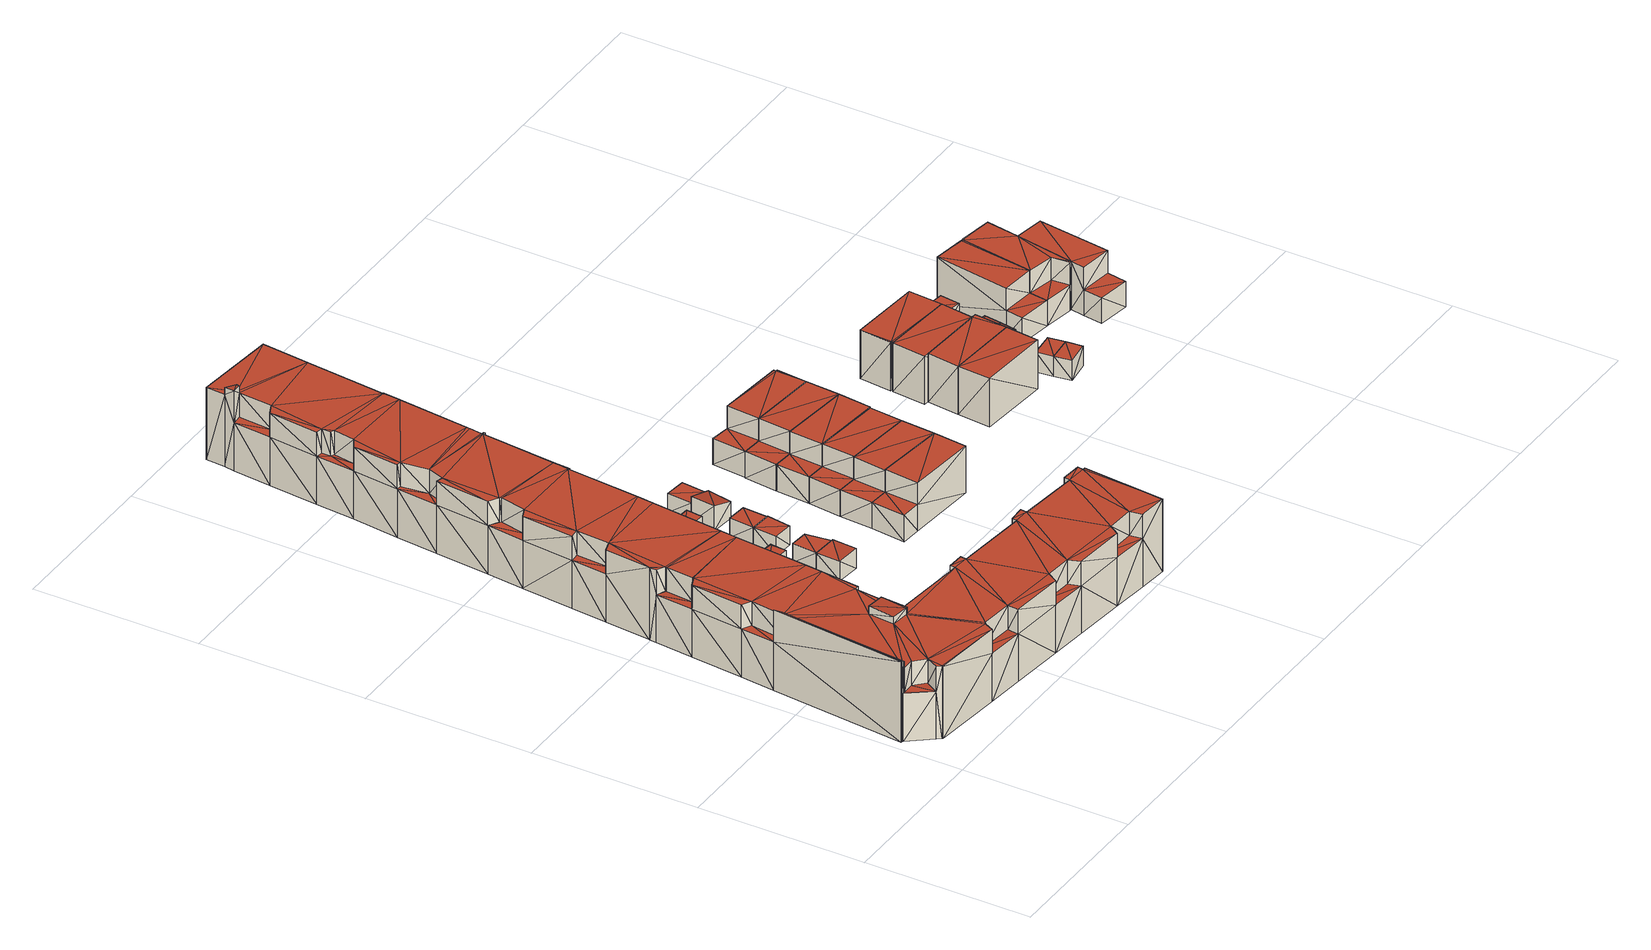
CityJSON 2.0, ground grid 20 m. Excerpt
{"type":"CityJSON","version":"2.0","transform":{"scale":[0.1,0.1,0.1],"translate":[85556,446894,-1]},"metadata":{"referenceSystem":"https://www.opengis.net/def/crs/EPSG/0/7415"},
"CityObjects":{
"building1":{"type":"Building","attributes":{"oorspronkelijk_bouwjaar":2006,"status":"Pand in gebruik","geconstateerd":false,"h_maaiveld":-0.383,"dak_type":"single horizontal","pw_datum":"2013-12-01","pw_actueel":"yes","pw_bron":"ahn3","reconstructie_methode":"tudelft3d-geoflow","versie_methode":"v21.03.1","kas_warenhuis":false,"ondergronds_type":"above ground","lod11_replace":false,"reconstruction_skipped":false},"geometry":[{"type":"Solid","lod":"2.2","boundaries":[[[[0,1,2]],[[2,1,3]],[[4,1,0]],[[5,4,0]],[[5,0,2]],[[6,5,2]],[[7,3,4]],[[4,3,1]],[[6,2,7]],[[7,2,3]],[[6,7,4]],[[5,6,4]]]],"semantics":{"surfaces":[{"type":"GroundSurface"},{"type":"WallSurface"},{"type":"RoofSurface"}],"values":[[0,0,1,1,1,1,1,1,1,1,2,2]]}}]},
"building2":{"type":"Building","attributes":{"oorspronkelijk_bouwjaar":2006,"status":"Pand in gebruik","geconstateerd":false,"h_maaiveld":-0.411,"dak_type":"single horizontal","pw_datum":"2013-12-01","pw_actueel":"yes","pw_bron":"ahn3","reconstructie_methode":"tudelft3d-geoflow","versie_methode":"v21.03.1","kas_warenhuis":false,"ondergronds_type":"above ground","lod11_replace":false,"reconstruction_skipped":false},"geometry":[{"type":"Solid","lod":"2.2","boundaries":[[[[1,8,9]],[[10,9,11]],[[3,1,9]],[[3,9,10]],[[4,1,7]],[[7,1,3]],[[12,11,13]],[[13,11,9]],[[14,10,11]],[[12,14,11]],[[7,3,10]],[[14,7,10]],[[15,8,4]],[[4,8,1]],[[13,9,8]],[[15,13,8]],[[12,13,14]],[[7,13,4]],[[4,13,15]],[[7,14,13]]]],"semantics":{"surfaces":[{"type":"GroundSurface"},{"type":"WallSurface"},{"type":"RoofSurface"}],"values":[[0,0,0,0,1,1,1,1,1,1,1,1,1,1,1,1,2,2,2,2]]}}]},
"building3":{"type":"Building","attributes":{"oorspronkelijk_bouwjaar":2006,"status":"Pand in gebruik","geconstateerd":false,"h_maaiveld":-0.397,"dak_type":"single horizontal","pw_datum":"2013-12-01","pw_actueel":"yes","pw_bron":"ahn3","reconstructie_methode":"tudelft3d-geoflow","versie_methode":"v21.03.1","kas_warenhuis":false,"ondergronds_type":"above ground","lod11_replace":false,"reconstruction_skipped":false},"geometry":[{"type":"Solid","lod":"2.2","boundaries":[[[[16,17,18]],[[18,17,19]],[[20,16,21]],[[21,16,18]],[[22,19,17]],[[23,22,17]],[[21,18,22]],[[22,18,19]],[[23,17,16]],[[20,23,16]],[[22,23,21]],[[21,23,20]]]],"semantics":{"surfaces":[{"type":"GroundSurface"},{"type":"WallSurface"},{"type":"RoofSurface"}],"values":[[0,0,1,1,1,1,1,1,1,1,2,2]]}}]},
"building4":{"type":"Building","attributes":{"oorspronkelijk_bouwjaar":1999,"status":"Pand in gebruik","geconstateerd":false,"h_maaiveld":-0.419,"dak_type":"single horizontal","pw_datum":"2013-12-01","pw_actueel":"yes","pw_bron":"ahn3","reconstructie_methode":"tudelft3d-geoflow","versie_methode":"v21.03.1","kas_warenhuis":false,"ondergronds_type":"above ground","lod11_replace":false,"reconstruction_skipped":false},"geometry":[{"type":"Solid","lod":"2.2","boundaries":[[[[24,25,26]],[[27,24,26]],[[28,25,24]],[[29,28,24]],[[29,24,27]],[[30,29,27]],[[31,26,28]],[[28,26,25]],[[30,27,31]],[[31,27,26]],[[30,31,29]],[[29,31,28]]]],"semantics":{"surfaces":[{"type":"GroundSurface"},{"type":"WallSurface"},{"type":"RoofSurface"}],"values":[[0,0,1,1,1,1,1,1,1,1,2,2]]}}]},
"building5":{"type":"Building","attributes":{"oorspronkelijk_bouwjaar":1999,"status":"Pand in gebruik","geconstateerd":false,"h_maaiveld":-0.424,"dak_type":"single horizontal","pw_datum":"2013-12-01","pw_actueel":"yes","pw_bron":"ahn3","reconstructie_methode":"tudelft3d-geoflow","versie_methode":"v21.03.1","kas_warenhuis":false,"ondergronds_type":"above ground","lod11_replace":false,"reconstruction_skipped":false},"geometry":[{"type":"Solid","lod":"2.2","boundaries":[[[[25,32,33]],[[34,25,33]],[[35,32,28]],[[28,32,25]],[[36,34,33]],[[37,36,33]],[[28,25,36]],[[36,25,34]],[[37,33,32]],[[35,37,32]],[[36,37,28]],[[28,37,35]]]],"semantics":{"surfaces":[{"type":"GroundSurface"},{"type":"WallSurface"},{"type":"RoofSurface"}],"values":[[0,0,1,1,1,1,1,1,1,1,2,2]]}}]},
"building6":{"type":"Building","attributes":{"oorspronkelijk_bouwjaar":2006,"status":"Pand in gebruik","geconstateerd":false,"h_maaiveld":-0.408,"dak_type":"single horizontal","pw_datum":"2013-12-01","pw_actueel":"yes","pw_bron":"ahn3","reconstructie_methode":"tudelft3d-geoflow","versie_methode":"v21.03.1","kas_warenhuis":false,"ondergronds_type":"above ground","lod11_replace":false,"reconstruction_skipped":false},"geometry":[{"type":"Solid","lod":"2.2","boundaries":[[[[19,17,38]],[[39,19,38]],[[40,38,23]],[[23,38,17]],[[22,19,39]],[[41,22,39]],[[23,17,22]],[[22,17,19]],[[41,39,38]],[[40,41,38]],[[41,40,22]],[[22,40,23]]]],"semantics":{"surfaces":[{"type":"GroundSurface"},{"type":"WallSurface"},{"type":"RoofSurface"}],"values":[[0,0,1,1,1,1,1,1,1,1,2,2]]}}]},
"building7":{"type":"Building","attributes":{"oorspronkelijk_bouwjaar":2006,"status":"Pand in gebruik","geconstateerd":false,"h_maaiveld":-0.319,"dak_type":"multiple horizontal","pw_datum":"2013-12-01","pw_actueel":"yes","pw_bron":"ahn3","reconstructie_methode":"tudelft3d-geoflow","versie_methode":"v21.03.1","kas_warenhuis":false,"ondergronds_type":"above ground","lod11_replace":false,"reconstruction_skipped":false},"geometry":[{"type":"Solid","lod":"2.2","boundaries":[[[[42,43,44]],[[45,46,47]],[[48,49,50]],[[51,52,53]],[[54,55,56]],[[48,50,42]],[[49,48,57]],[[42,50,58]],[[59,54,56]],[[54,60,61]],[[62,63,64]],[[63,65,66]],[[63,66,64]],[[62,64,67]],[[54,61,55]],[[68,59,56]],[[69,70,67]],[[54,71,60]],[[72,73,74]],[[75,76,77]],[[76,78,79]],[[76,79,77]],[[75,77,80]],[[75,80,81]],[[82,73,72]],[[75,81,83]],[[84,73,82]],[[85,86,87]],[[88,86,85]],[[87,89,85]],[[90,86,88]],[[90,72,91]],[[90,88,72]],[[84,82,92]],[[82,93,92]],[[94,95,96]],[[94,96,97]],[[98,95,94]],[[99,95,98]],[[98,93,82]],[[99,98,82]],[[93,100,92]],[[72,74,91]],[[74,101,91]],[[83,81,101]],[[101,81,91]],[[83,102,54]],[[83,101,102]],[[102,71,54]],[[71,103,60]],[[59,70,54]],[[67,59,104]],[[67,70,59]],[[67,104,62]],[[104,105,62]],[[105,58,62]],[[106,58,105]],[[42,58,106]],[[42,106,107]],[[42,107,43]],[[44,43,108]],[[44,108,109]],[[110,111,112]],[[113,114,115]],[[116,117,118]],[[117,119,118]],[[120,119,121]],[[121,119,117]],[[122,119,120]],[[122,120,123]],[[51,53,124]],[[125,52,51]],[[116,118,126]],[[53,127,124]],[[128,125,129]],[[126,125,128]],[[118,52,125]],[[118,125,126]],[[130,131,132]],[[128,129,115]],[[130,132,133]],[[131,134,132]],[[133,135,130]],[[115,136,113]],[[134,131,136]],[[136,115,129]],[[134,136,129]],[[109,112,111]],[[114,113,110]],[[137,138,139]],[[137,139,140]],[[137,140,141]],[[138,113,139]],[[142,44,111]],[[113,138,110]],[[110,112,114]],[[109,111,44]],[[46,44,142]],[[142,47,46]],[[143,68,144]],[[144,68,56]],[[145,60,146]],[[146,60,103]],[[147,93,148]],[[149,147,148]],[[148,93,98]],[[150,151,152]],[[152,151,82]],[[82,151,99]],[[153,72,154]],[[155,153,154]],[[154,72,88]],[[156,89,157]],[[157,89,87]],[[158,159,160]],[[160,159,91]],[[91,159,90]],[[161,162,163]],[[163,162,83]],[[83,162,75]],[[163,83,164]],[[164,83,54]],[[165,64,166]],[[166,64,66]],[[167,65,63]],[[168,167,63]],[[169,62,170]],[[170,62,58]],[[171,42,172]],[[172,42,44]],[[173,113,174]],[[174,113,136]],[[175,176,177]],[[178,175,177]],[[128,176,126]],[[177,176,128]],[[179,77,180]],[[180,77,79]],[[157,87,86]],[[181,157,86]],[[182,111,183]],[[183,111,110]],[[184,138,185]],[[186,184,185]],[[185,138,137]],[[187,141,188]],[[188,141,140]],[[189,190,145]],[[145,190,60]],[[60,190,61]],[[191,192,193]],[[194,191,193]],[[195,118,196]],[[196,118,119]],[[197,124,127]],[[198,197,127]],[[199,181,159]],[[159,181,90]],[[90,181,86]],[[200,88,85]],[[201,154,200]],[[200,154,88]],[[202,203,204]],[[205,202,204]],[[206,135,133]],[[207,206,133]],[[208,209,210]],[[210,209,113]],[[113,209,139]],[[211,212,151]],[[151,212,99]],[[99,212,95]],[[213,214,215]],[[216,213,215]],[[217,218,219]],[[219,218,220]],[[21,45,20]],[[20,45,47]],[[221,69,222]],[[222,69,67]],[[223,67,165]],[[224,223,165]],[[165,67,64]],[[6,49,5]],[[5,49,57]],[[179,80,77]],[[225,226,179]],[[179,226,80]],[[227,106,105]],[[228,227,105]],[[229,230,231]],[[231,230,228]],[[164,54,232]],[[232,54,70]],[[232,70,221]],[[221,70,69]],[[233,109,108]],[[234,233,108]],[[235,121,117]],[[236,235,117]],[[237,238,143]],[[143,238,68]],[[68,238,59]],[[239,55,190]],[[190,55,61]],[[203,101,240]],[[240,101,74]],[[205,204,241]],[[241,204,242]],[[243,244,245]],[[246,243,245]],[[247,107,227]],[[248,247,227]],[[227,107,106]],[[248,227,249]],[[250,248,249]],[[251,116,126]],[[176,251,126]],[[252,253,254]],[[255,252,254]],[[114,253,115]],[[254,253,114]],[[246,245,256]],[[257,246,256]],[[258,58,259]],[[260,258,259]],[[259,58,50]],[[260,259,261]],[[261,259,262]],[[261,262,263]],[[263,262,42]],[[42,262,48]],[[264,265,266]],[[266,265,234]],[[267,43,247]],[[247,43,107]],[[268,233,269]],[[270,268,269]],[[255,254,271]],[[272,255,271]],[[178,177,214]],[[213,178,214]],[[273,125,51]],[[274,275,273]],[[273,275,125]],[[274,273,276]],[[277,274,276]],[[277,276,278]],[[278,276,52]],[[52,276,53]],[[241,242,279]],[[279,242,240]],[[280,44,281]],[[282,280,281]],[[281,44,46]],[[283,284,285]],[[285,284,111]],[[111,284,142]],[[286,287,288]],[[288,287,289]],[[222,67,223]],[[169,290,62]],[[170,58,258]],[[171,263,42]],[[170,258,263]],[[171,170,263]],[[172,44,280]],[[182,285,111]],[[183,110,184]],[[291,183,184]],[[184,110,138]],[[291,184,210]],[[173,291,210]],[[173,210,113]],[[174,136,292]],[[293,174,292]],[[292,136,131]],[[219,220,294]],[[295,219,294]],[[296,125,275]],[[296,275,278]],[[297,296,278]],[[297,278,195]],[[195,278,118]],[[118,278,52]],[[288,289,298]],[[298,289,299]],[[300,301,302]],[[302,301,303]],[[304,305,306]],[[307,304,306]],[[272,271,301]],[[300,272,301]],[[308,309,310]],[[311,308,310]],[[311,310,312]],[[312,310,313]],[[314,100,147]],[[147,100,93]],[[315,98,94]],[[316,148,315]],[[315,148,98]],[[317,97,318]],[[318,97,96]],[[192,73,319]],[[319,73,84]],[[194,193,320]],[[321,194,320]],[[322,323,230]],[[229,322,230]],[[324,236,251]],[[325,324,251]],[[116,236,117]],[[251,236,116]],[[326,327,309]],[[308,326,309]],[[328,226,161]],[[161,226,162]],[[231,228,305]],[[304,231,305]],[[104,228,105]],[[305,228,104]],[[270,269,265]],[[264,270,265]],[[307,306,329]],[[330,307,329]],[[331,332,333]],[[333,332,334]],[[335,122,336]],[[336,122,123]],[[337,92,314]],[[314,92,100]],[[318,96,95]],[[212,318,95]],[[315,94,317]],[[317,94,97]],[[325,251,327]],[[326,325,327]],[[338,339,324]],[[324,339,236]],[[333,334,340]],[[341,333,340]],[[254,114,112]],[[342,254,112]],[[302,303,343]],[[343,303,342]],[[155,154,159]],[[158,155,159]],[[201,200,199]],[[199,200,181]],[[188,140,209]],[[209,140,139]],[[186,185,209]],[[208,186,209]],[[185,137,141]],[[187,185,141]],[[298,299,344]],[[344,299,345]],[[344,345,346]],[[347,344,346]],[[347,346,287]],[[286,347,287]],[[172,280,285]],[[182,172,285]],[[281,46,45]],[[21,281,45]],[[20,47,284]],[[284,47,142]],[[282,281,284]],[[283,282,284]],[[207,133,348]],[[348,133,132]],[[349,350,348]],[[351,349,348]],[[350,130,135]],[[206,350,135]],[[222,223,290]],[[169,222,290]],[[166,66,167]],[[167,66,65]],[[336,123,340]],[[340,123,120]],[[244,71,352]],[[352,71,102]],[[353,354,355]],[[355,354,352]],[[257,256,353]],[[353,256,354]],[[152,82,153]],[[153,82,72]],[[200,85,156]],[[156,85,89]],[[355,352,203]],[[202,355,203]],[[101,352,102]],[[203,352,101]],[[146,103,244]],[[243,146,244]],[[244,103,71]],[[312,313,175]],[[175,313,176]],[[144,56,239]],[[356,144,239]],[[239,56,55]],[[356,239,357]],[[358,356,357]],[[357,239,359]],[[149,148,151]],[[150,149,151]],[[316,315,211]],[[211,315,212]],[[343,342,268]],[[268,342,233]],[[109,233,112]],[[233,342,112]],[[360,129,296]],[[296,129,125]],[[361,362,360]],[[360,362,129]],[[129,362,134]],[[295,294,362]],[[361,295,362]],[[293,292,218]],[[217,293,218]],[[341,340,363]],[[363,340,235]],[[121,235,120]],[[235,340,120]],[[363,235,332]],[[331,363,332]],[[332,235,364]],[[332,364,339]],[[338,332,339]],[[279,240,192]],[[191,279,192]],[[73,240,74]],[[192,240,73]],[[365,366,162]],[[162,366,75]],[[75,366,76]],[[225,179,365]],[[365,179,366]],[[180,79,367]],[[367,79,78]],[[198,127,276]],[[276,127,53]],[[368,369,323]],[[322,368,323]],[[250,249,369]],[[368,250,369]],[[177,128,115]],[[253,177,115]],[[370,371,252]],[[252,371,253]],[[216,215,370]],[[370,215,371]],[[350,131,130]],[[349,292,350]],[[350,292,131]],[[351,348,362]],[[362,348,134]],[[134,348,132]],[[357,359,372]],[[372,359,373]],[[374,375,189]],[[189,375,190]],[[367,78,76]],[[366,367,76]],[[266,234,267]],[[267,234,43]],[[43,234,108]],[[321,320,376]],[[376,320,319]],[[376,319,337]],[[337,319,92]],[[92,319,84]],[[160,91,377]],[[377,91,81]],[[377,81,226]],[[328,377,226]],[[226,81,80]],[[372,373,374]],[[374,373,375]],[[5,57,48]],[[262,5,48]],[[259,50,6]],[[6,50,49]],[[224,165,378]],[[378,165,168]],[[378,168,290]],[[290,168,62]],[[62,168,63]],[[273,51,124]],[[197,273,124]],[[358,357,379]],[[379,357,380]],[[196,119,335]],[[335,119,122]],[[305,104,59]],[[238,305,59]],[[379,380,237]],[[237,380,238]],[[238,380,381]],[[330,329,380]],[[380,329,381]],[[181,200,157]],[[157,200,156]],[[240,242,204]],[[203,240,204]],[[201,199,154]],[[154,199,159]],[[225,365,162]],[[226,225,162]],[[316,211,148]],[[148,211,151]],[[230,323,228]],[[227,323,369]],[[249,227,369]],[[227,228,323]],[[259,6,262]],[[262,6,5]],[[342,303,254]],[[254,301,271]],[[254,303,301]],[[20,284,281]],[[21,20,281]],[[168,165,166]],[[167,168,166]],[[263,258,260]],[[261,263,260]],[[282,283,280]],[[280,283,285]],[[278,275,274]],[[277,278,274]],[[309,313,310]],[[251,309,327]],[[251,176,309]],[[309,176,313]],[[319,320,193]],[[192,319,193]],[[202,205,353]],[[312,213,296]],[[247,250,267]],[[267,264,266]],[[169,229,307]],[[248,250,247]],[[250,264,267]],[[170,229,169]],[[345,299,257]],[[246,374,243]],[[164,345,163]],[[304,307,231]],[[307,229,231]],[[357,372,289]],[[155,158,153]],[[287,357,289]],[[257,163,345]],[[146,243,145]],[[145,374,189]],[[243,374,145]],[[241,160,205]],[[337,147,321]],[[152,149,150]],[[321,152,194]],[[202,353,355]],[[194,241,191]],[[337,314,147]],[[153,241,194]],[[191,241,279]],[[232,330,287]],[[287,380,357]],[[337,321,376]],[[330,222,307]],[[152,153,194]],[[250,368,171]],[[152,321,147]],[[149,152,147]],[[328,161,377]],[[229,170,322]],[[160,377,205]],[[322,170,368]],[[160,241,153]],[[158,160,153]],[[377,353,205]],[[221,222,232]],[[163,257,353]],[[163,353,377]],[[161,163,377]],[[246,257,299]],[[222,330,232]],[[222,169,307]],[[264,250,171]],[[264,171,172]],[[170,171,368]],[[272,173,174]],[[216,295,360]],[[182,270,264]],[[172,182,264]],[[183,270,182]],[[361,360,295]],[[173,183,291]],[[370,174,216]],[[216,219,295]],[[297,195,296]],[[217,174,293]],[[219,174,217]],[[216,360,213]],[[334,335,336]],[[326,311,195]],[[332,338,196]],[[332,196,334]],[[334,336,340]],[[324,325,326]],[[334,196,335]],[[338,195,196]],[[308,311,326]],[[175,178,213]],[[326,195,338]],[[324,326,338]],[[219,216,174]],[[311,312,296]],[[195,311,296]],[[255,272,370]],[[213,360,296]],[[175,213,312]],[[272,174,370]],[[255,370,252]],[[302,183,300]],[[270,183,302]],[[272,300,173]],[[268,270,343]],[[300,183,173]],[[270,302,343]],[[289,372,374]],[[232,287,346]],[[287,330,380]],[[374,299,289]],[[232,346,164]],[[374,246,299]],[[345,164,346]],[[265,269,233]],[[234,265,233]],[[186,208,184]],[[184,208,210]],[[339,364,235]],[[236,339,235]],[[197,198,276]],[[273,197,276]],[[212,315,318]],[[318,315,317]],[[363,331,333]],[[341,363,333]],[[209,185,188]],[[188,185,187]],[[344,347,298]],[[298,286,288]],[[298,347,286]],[[348,350,207]],[[207,350,206]],[[352,354,256]],[[244,256,245]],[[244,352,256]],[[220,218,294]],[[294,351,362]],[[349,351,218]],[[349,218,292]],[[218,351,294]],[[253,371,215]],[[177,215,214]],[[177,253,215]],[[190,375,373]],[[239,190,359]],[[359,190,373]],[[366,179,180]],[[367,366,180]],[[224,378,290]],[[223,224,290]],[[379,237,143]],[[358,379,144]],[[144,379,143]],[[358,144,356]],[[238,381,329]],[[305,238,306]],[[306,238,329]]]],"semantics":{"surfaces":[{"type":"GroundSurface"},{"type":"WallSurface"},{"type":"RoofSurface"}],"values":[[0,0,0,0,0,0,0,0,0,0,0,0,0,0,0,0,0,0,0,0,0,0,0,0,0,0,0,0,0,0,0,0,0,0,0,0,0,0,0,0,0,0,0,0,0,0,0,0,0,0,0,0,0,0,0,0,0,0,0,0,0,0,0,0,0,0,0,0,0,0,0,0,0,0,0,0,0,0,0,0,0,0,0,0,0,0,0,0,0,0,0,0,0,0,0,0,0,0,0,1,1,1,1,1,1,1,1,1,1,1,1,1,1,1,1,1,1,1,1,1,1,1,1,1,1,1,1,1,1,1,1,1,1,1,1,1,1,1,1,1,1,1,1,1,1,1,1,1,1,1,1,1,1,1,1,1,1,1,1,1,1,1,1,1,1,1,1,1,1,1,1,1,1,1,1,1,1,1,1,1,1,1,1,1,1,1,1,1,1,1,1,1,1,1,1,1,1,1,1,1,1,1,1,1,1,1,1,1,1,1,1,1,1,1,1,1,1,1,1,1,1,1,1,1,1,1,1,1,1,1,1,1,1,1,1,1,1,1,1,1,1,1,1,1,1,1,1,1,1,1,1,1,1,1,1,1,1,1,1,1,1,1,1,1,1,1,1,1,1,1,1,1,1,1,1,1,1,1,1,1,1,1,1,1,1,1,1,1,1,1,1,1,1,1,1,1,1,1,1,1,1,1,1,1,1,1,1,1,1,1,1,1,1,1,1,1,1,1,1,1,1,1,1,1,1,1,1,1,1,1,1,1,1,1,1,1,1,1,1,1,1,1,1,1,1,1,1,1,1,1,1,1,1,1,1,1,1,1,1,1,1,1,1,1,1,1,1,1,1,1,1,1,1,1,1,1,1,1,1,1,1,1,1,1,1,1,1,1,1,1,1,1,1,1,1,1,1,1,1,1,1,1,1,1,1,1,1,1,1,1,1,1,1,1,1,1,1,1,1,1,1,1,1,1,1,1,1,1,1,1,1,1,1,1,1,1,1,1,1,1,1,1,1,1,1,1,1,1,1,1,1,1,1,1,1,1,1,1,1,1,1,1,1,1,1,1,1,1,1,1,1,1,1,1,1,1,1,1,1,1,1,1,1,1,1,1,1,1,1,1,1,1,1,1,1,1,1,1,1,1,1,1,1,1,1,2,2,2,2,2,2,2,2,2,2,2,2,2,2,2,2,2,2,2,2,2,2,2,2,2,2,2,2,2,2,2,2,2,2,2,2,2,2,2,2,2,2,2,2,2,2,2,2,2,2,2,2,2,2,2,2,2,2,2,2,2,2,2,2,2,2,2,2,2,2,2,2,2,2,2,2,2,2,2,2,2,2,2,2,2,2,2,2,2,2,2,2,2,2,2,2,2,2,2,2,2,2,2,2,2,2,2,2,2,2,2,2,2,2,2,2,2,2,2,2,2,2,2,2,2,2,2,2,2,2,2,2,2,2,2,2,2,2,2,2,2,2,2,2,2,2,2,2,2,2,2,2,2,2,2,2,2,2,2,2,2,2,2,2,2,2,2,2,2,2,2,2,2,2,2,2,2,2,2]]}}]},
"building8":{"type":"Building","attributes":{"oorspronkelijk_bouwjaar":1999,"status":"Pand in gebruik","geconstateerd":false,"h_maaiveld":-0.425,"dak_type":"single horizontal","pw_datum":"2013-12-01","pw_actueel":"yes","pw_bron":"ahn3","reconstructie_methode":"tudelft3d-geoflow","versie_methode":"v21.03.1","kas_warenhuis":false,"ondergronds_type":"above ground","lod11_replace":false,"reconstruction_skipped":false},"geometry":[{"type":"Solid","lod":"2.2","boundaries":[[[[382,383,384]],[[384,383,385]],[[386,383,382]],[[387,386,382]],[[387,382,384]],[[388,387,384]],[[389,385,386]],[[386,385,383]],[[388,384,389]],[[389,384,385]],[[388,389,386]],[[387,388,386]]]],"semantics":{"surfaces":[{"type":"GroundSurface"},{"type":"WallSurface"},{"type":"RoofSurface"}],"values":[[0,0,1,1,1,1,1,1,1,1,2,2]]}}]},
"building9":{"type":"Building","attributes":{"oorspronkelijk_bouwjaar":1999,"status":"Pand in gebruik","geconstateerd":false,"h_maaiveld":-0.416,"dak_type":"single horizontal","pw_datum":"2013-12-01","pw_actueel":"yes","pw_bron":"ahn3","reconstructie_methode":"tudelft3d-geoflow","versie_methode":"v21.03.1","kas_warenhuis":false,"ondergronds_type":"above ground","lod11_replace":false,"reconstruction_skipped":false},"geometry":[{"type":"Solid","lod":"2.2","boundaries":[[[[383,390,391]],[[392,383,391]],[[393,390,386]],[[386,390,383]],[[386,383,392]],[[394,386,392]],[[395,391,393]],[[393,391,390]],[[394,392,391]],[[395,394,391]],[[394,395,386]],[[386,395,393]]]],"semantics":{"surfaces":[{"type":"GroundSurface"},{"type":"WallSurface"},{"type":"RoofSurface"}],"values":[[0,0,1,1,1,1,1,1,1,1,2,2]]}}]},
"building10":{"type":"Building","attributes":{"oorspronkelijk_bouwjaar":1999,"status":"Pand in gebruik","geconstateerd":false,"h_maaiveld":-0.41,"dak_type":"slanted","pw_datum":"2013-12-01","pw_actueel":"yes","pw_bron":"ahn3","reconstructie_methode":"tudelft3d-geoflow","versie_methode":"v21.03.1","kas_warenhuis":false,"ondergronds_type":"above ground","lod11_replace":false,"reconstruction_skipped":false},"geometry":[{"type":"Solid","lod":"2.2","boundaries":[[[[396,397,398]],[[399,396,398]],[[400,396,401]],[[401,396,399]],[[401,399,398]],[[402,401,398]],[[402,398,397]],[[403,402,397]],[[403,397,400]],[[400,397,396]],[[403,400,402]],[[402,400,401]]]],"semantics":{"surfaces":[{"type":"GroundSurface"},{"type":"WallSurface"},{"type":"RoofSurface"}],"values":[[0,0,1,1,1,1,1,1,1,1,2,2]]}}]},
"building11":{"type":"Building","attributes":{"oorspronkelijk_bouwjaar":1999,"status":"Pand in gebruik","geconstateerd":false,"h_maaiveld":-0.409,"dak_type":"single horizontal","pw_datum":"2013-12-01","pw_actueel":"yes","pw_bron":"ahn3","reconstructie_methode":"tudelft3d-geoflow","versie_methode":"v21.03.1","kas_warenhuis":false,"ondergronds_type":"above ground","lod11_replace":false,"reconstruction_skipped":false},"geometry":[{"type":"Solid","lod":"2.2","boundaries":[[[[404,405,406]],[[406,405,397]],[[407,406,408]],[[408,406,397]],[[408,397,405]],[[409,408,405]],[[410,404,407]],[[407,404,406]],[[409,405,404]],[[410,409,404]],[[409,410,407]],[[408,409,407]]]],"semantics":{"surfaces":[{"type":"GroundSurface"},{"type":"WallSurface"},{"type":"RoofSurface"}],"values":[[0,0,1,1,1,1,1,1,1,1,2,2]]}}]},
"building12":{"type":"Building","attributes":{"oorspronkelijk_bouwjaar":1924,"status":"Pand in gebruik","geconstateerd":false,"h_maaiveld":-0.479,"dak_type":"multiple horizontal","pw_datum":"2013-12-01","pw_actueel":"yes","pw_bron":"ahn3","reconstructie_methode":"tudelft3d-geoflow","versie_methode":"v21.03.1","kas_warenhuis":false,"ondergronds_type":"above ground","lod11_replace":false,"reconstruction_skipped":false},"geometry":[{"type":"Solid","lod":"2.2","boundaries":[[[[411,412,413]],[[414,413,415]],[[414,411,413]],[[414,415,416]],[[417,416,415]],[[418,417,415]],[[419,420,417]],[[417,420,416]],[[416,420,414]],[[421,415,413]],[[422,418,421]],[[421,418,415]],[[423,412,411]],[[424,423,411]],[[422,421,419]],[[419,421,420]],[[424,411,414]],[[420,424,414]],[[421,413,423]],[[423,413,412]],[[420,421,424]],[[424,421,423]],[[422,419,418]],[[418,419,417]]]],"semantics":{"surfaces":[{"type":"GroundSurface"},{"type":"WallSurface"},{"type":"RoofSurface"}],"values":[[0,0,0,0,1,1,1,1,1,1,1,1,1,1,1,1,1,1,1,1,2,2,2,2]]}}]},
"building13":{"type":"Building","attributes":{"oorspronkelijk_bouwjaar":1924,"status":"Pand in gebruik","geconstateerd":false,"h_maaiveld":-0.499,"dak_type":"multiple horizontal","pw_datum":"2013-12-01","pw_actueel":"yes","pw_bron":"ahn3","reconstructie_methode":"tudelft3d-geoflow","versie_methode":"v21.03.1","kas_warenhuis":false,"ondergronds_type":"above ground","lod11_replace":false,"reconstruction_skipped":false},"geometry":[{"type":"Solid","lod":"2.2","boundaries":[[[[412,425,413]],[[415,426,427]],[[413,425,426]],[[413,426,415]],[[428,425,423]],[[423,425,412]],[[429,430,431]],[[431,430,421]],[[418,415,427]],[[432,418,427]],[[423,412,413]],[[421,423,413]],[[430,426,428]],[[428,426,425]],[[431,421,418]],[[418,421,415]],[[415,421,413]],[[430,427,426]],[[429,432,430]],[[430,432,427]],[[421,430,428]],[[423,421,428]],[[432,429,418]],[[418,429,431]]]],"semantics":{"surfaces":[{"type":"GroundSurface"},{"type":"WallSurface"},{"type":"RoofSurface"}],"values":[[0,0,0,0,1,1,1,1,1,1,1,1,1,1,1,1,1,1,1,1,2,2,2,2]]}}]},
"building14":{"type":"Building","attributes":{"oorspronkelijk_bouwjaar":1924,"status":"Pand in gebruik","geconstateerd":false,"h_maaiveld":-0.497,"dak_type":"multiple horizontal","pw_datum":"2013-12-01","pw_actueel":"yes","pw_bron":"ahn3","reconstructie_methode":"tudelft3d-geoflow","versie_methode":"v21.03.1","kas_warenhuis":false,"ondergronds_type":"above ground","lod11_replace":false,"reconstruction_skipped":false},"geometry":[{"type":"Solid","lod":"2.2","boundaries":[[[[425,433,434]],[[427,435,436]],[[434,433,435]],[[434,435,427]],[[437,435,438]],[[438,435,433]],[[428,425,434]],[[439,428,434]],[[438,433,428]],[[428,433,425]],[[440,437,441]],[[441,437,439]],[[432,427,436]],[[442,432,436]],[[441,439,432]],[[432,439,427]],[[427,439,434]],[[437,436,435]],[[440,442,437]],[[437,442,436]],[[428,439,438]],[[438,439,437]],[[442,440,432]],[[432,440,441]]]],"semantics":{"surfaces":[{"type":"GroundSurface"},{"type":"WallSurface"},{"type":"RoofSurface"}],"values":[[0,0,0,0,1,1,1,1,1,1,1,1,1,1,1,1,1,1,1,1,2,2,2,2]]}}]},
"building15":{"type":"Building","attributes":{"oorspronkelijk_bouwjaar":1924,"status":"Pand in gebruik","geconstateerd":false,"h_maaiveld":-0.48,"dak_type":"multiple horizontal","pw_datum":"2013-12-01","pw_actueel":"yes","pw_bron":"ahn3","reconstructie_methode":"tudelft3d-geoflow","versie_methode":"v21.03.1","kas_warenhuis":false,"ondergronds_type":"above ground","lod11_replace":false,"reconstruction_skipped":false},"geometry":[{"type":"Solid","lod":"2.2","boundaries":[[[[433,443,444]],[[435,444,445]],[[435,433,444]],[[435,445,436]],[[446,444,447]],[[447,444,443]],[[440,437,448]],[[448,437,436]],[[436,437,435]],[[446,445,444]],[[449,450,446]],[[446,450,445]],[[447,443,433]],[[438,447,433]],[[449,446,440]],[[440,446,437]],[[448,436,445]],[[450,448,445]],[[438,433,435]],[[437,438,435]],[[448,450,440]],[[440,450,449]],[[438,437,446]],[[447,438,446]]]],"semantics":{"surfaces":[{"type":"GroundSurface"},{"type":"WallSurface"},{"type":"RoofSurface"}],"values":[[0,0,0,0,1,1,1,1,1,1,1,1,1,1,1,1,1,1,1,1,2,2,2,2]]}}]},
"building16":{"type":"Building","attributes":{"oorspronkelijk_bouwjaar":1924,"status":"Pand in gebruik","geconstateerd":false,"h_maaiveld":-0.464,"dak_type":"multiple horizontal","pw_datum":"2013-12-01","pw_actueel":"yes","pw_bron":"ahn3","reconstructie_methode":"tudelft3d-geoflow","versie_methode":"v21.03.1","kas_warenhuis":false,"ondergronds_type":"above ground","lod11_replace":false,"reconstruction_skipped":false},"geometry":[{"type":"Solid","lod":"2.2","boundaries":[[[[443,451,452]],[[445,453,454]],[[452,451,453]],[[452,453,445]],[[455,456,450]],[[450,456,445]],[[445,456,452]],[[457,454,453]],[[458,459,457]],[[457,459,454]],[[460,451,447]],[[447,451,443]],[[458,457,455]],[[455,457,456]],[[450,445,454]],[[459,450,454]],[[447,443,452]],[[456,447,452]],[[457,453,460]],[[460,453,451]],[[450,459,458]],[[455,450,458]],[[457,460,456]],[[456,460,447]]]],"semantics":{"surfaces":[{"type":"GroundSurface"},{"type":"WallSurface"},{"type":"RoofSurface"}],"values":[[0,0,0,0,1,1,1,1,1,1,1,1,1,1,1,1,1,1,1,1,2,2,2,2]]}}]},
"building17":{"type":"Building","attributes":{"oorspronkelijk_bouwjaar":1924,"status":"Pand in gebruik","geconstateerd":false,"h_maaiveld":-0.407,"dak_type":"multiple horizontal","pw_datum":"2013-12-01","pw_actueel":"yes","pw_bron":"ahn3","reconstructie_methode":"tudelft3d-geoflow","versie_methode":"v21.03.1","kas_warenhuis":false,"ondergronds_type":"above ground","lod11_replace":false,"reconstruction_skipped":false},"geometry":[{"type":"Solid","lod":"2.2","boundaries":[[[[461,462,463]],[[461,463,464]],[[461,464,465]],[[466,465,467]],[[465,464,467]],[[468,461,465]],[[469,468,465]],[[470,471,469]],[[469,471,468]],[[472,473,459]],[[459,473,463]],[[463,473,464]],[[474,462,461]],[[475,474,461]],[[459,463,462]],[[474,459,462]],[[460,467,464]],[[473,460,464]],[[469,465,476]],[[476,465,466]],[[476,466,460]],[[460,466,467]],[[470,469,472]],[[472,469,473]],[[475,461,468]],[[471,475,468]],[[459,474,475]],[[470,475,471]],[[472,459,475]],[[472,475,470]],[[473,469,460]],[[460,469,476]]]],"semantics":{"surfaces":[{"type":"GroundSurface"},{"type":"WallSurface"},{"type":"RoofSurface"}],"values":[[0,0,0,0,0,0,1,1,1,1,1,1,1,1,1,1,1,1,1,1,1,1,1,1,1,1,2,2,2,2,2,2]]}}]},
"building18":{"type":"Building","attributes":{"oorspronkelijk_bouwjaar":1928,"status":"Pand in gebruik","geconstateerd":false,"h_maaiveld":-0.476,"dak_type":"single horizontal","pw_datum":"2013-12-01","pw_actueel":"yes","pw_bron":"ahn3","reconstructie_methode":"tudelft3d-geoflow","versie_methode":"v21.03.1","kas_warenhuis":false,"ondergronds_type":"above ground","lod11_replace":false,"reconstruction_skipped":false},"geometry":[{"type":"Solid","lod":"2.2","boundaries":[[[[477,478,479]],[[479,478,480]],[[481,477,479]],[[482,481,479]],[[483,480,484]],[[484,480,478]],[[484,478,481]],[[481,478,477]],[[482,479,480]],[[483,482,480]],[[482,483,484]],[[481,482,484]]]],"semantics":{"surfaces":[{"type":"GroundSurface"},{"type":"WallSurface"},{"type":"RoofSurface"}],"values":[[0,0,1,1,1,1,1,1,1,1,2,2]]}}]},
"building19":{"type":"Building","attributes":{"oorspronkelijk_bouwjaar":1928,"status":"Pand in gebruik","geconstateerd":false,"h_maaiveld":-0.476,"dak_type":"single horizontal","pw_datum":"2013-12-01","pw_actueel":"yes","pw_bron":"ahn3","reconstructie_methode":"tudelft3d-geoflow","versie_methode":"v21.03.1","kas_warenhuis":false,"ondergronds_type":"above ground","lod11_replace":false,"reconstruction_skipped":false},"geometry":[{"type":"Solid","lod":"2.2","boundaries":[[[[478,485,486]],[[480,486,487]],[[480,478,486]],[[488,487,489]],[[489,487,486]],[[490,485,484]],[[484,485,478]],[[483,480,487]],[[488,483,487]],[[484,478,480]],[[483,484,480]],[[489,486,490]],[[490,486,485]],[[483,488,489]],[[484,489,490]],[[484,483,489]]]],"semantics":{"surfaces":[{"type":"GroundSurface"},{"type":"WallSurface"},{"type":"RoofSurface"}],"values":[[0,0,0,1,1,1,1,1,1,1,1,1,1,2,2,2]]}}]},
"building20":{"type":"Building","attributes":{"oorspronkelijk_bouwjaar":1928,"status":"Pand in gebruik","geconstateerd":false,"h_maaiveld":-0.475,"dak_type":"single horizontal","pw_datum":"2013-12-01","pw_actueel":"yes","pw_bron":"ahn3","reconstructie_methode":"tudelft3d-geoflow","versie_methode":"v21.03.1","kas_warenhuis":false,"ondergronds_type":"above ground","lod11_replace":false,"reconstruction_skipped":false},"geometry":[{"type":"Solid","lod":"2.2","boundaries":[[[[491,492,486]],[[486,492,493]],[[494,491,486]],[[489,494,486]],[[495,493,496]],[[496,493,492]],[[496,492,494]],[[494,492,491]],[[489,486,493]],[[495,489,493]],[[495,496,489]],[[489,496,494]]]],"semantics":{"surfaces":[{"type":"GroundSurface"},{"type":"WallSurface"},{"type":"RoofSurface"}],"values":[[0,0,1,1,1,1,1,1,1,1,2,2]]}}]},
"building21":{"type":"Building","attributes":{"oorspronkelijk_bouwjaar":1928,"status":"Pand in gebruik","geconstateerd":false,"h_maaiveld":-0.459,"dak_type":"single horizontal","pw_datum":"2013-12-01","pw_actueel":"yes","pw_bron":"ahn3","reconstructie_methode":"tudelft3d-geoflow","versie_methode":"v21.03.1","kas_warenhuis":false,"ondergronds_type":"above ground","lod11_replace":false,"reconstruction_skipped":false},"geometry":[{"type":"Solid","lod":"2.2","boundaries":[[[[493,497,498]],[[499,498,500]],[[501,493,498]],[[501,498,499]],[[502,497,493]],[[495,502,493]],[[503,501,504]],[[504,501,499]],[[505,498,502]],[[502,498,497]],[[506,500,498]],[[505,506,498]],[[504,499,506]],[[506,499,500]],[[495,493,501]],[[503,495,501]],[[495,503,505]],[[502,495,505]],[[505,503,504]],[[506,505,504]]]],"semantics":{"surfaces":[{"type":"GroundSurface"},{"type":"WallSurface"},{"type":"RoofSurface"}],"values":[[0,0,0,0,1,1,1,1,1,1,1,1,1,1,1,1,2,2,2,2]]}}]},
"building22":{"type":"Building","attributes":{"oorspronkelijk_bouwjaar":1999,"status":"Pand in gebruik","geconstateerd":false,"h_maaiveld":-0.43,"dak_type":"single horizontal","pw_datum":"2013-12-01","pw_actueel":"yes","pw_bron":"ahn3","reconstructie_methode":"tudelft3d-geoflow","versie_methode":"v21.03.1","kas_warenhuis":false,"ondergronds_type":"above ground","lod11_replace":false,"reconstruction_skipped":false},"geometry":[{"type":"Solid","lod":"2.2","boundaries":[[[[507,508,509]],[[509,508,510]],[[511,509,512]],[[512,509,510]],[[513,507,509]],[[511,513,509]],[[512,510,514]],[[514,510,508]],[[514,508,507]],[[513,514,507]],[[512,514,511]],[[511,514,513]]]],"semantics":{"surfaces":[{"type":"GroundSurface"},{"type":"WallSurface"},{"type":"RoofSurface"}],"values":[[0,0,1,1,1,1,1,1,1,1,2,2]]}}]},
"building23":{"type":"Building","attributes":{"oorspronkelijk_bouwjaar":1999,"status":"Pand in gebruik","geconstateerd":false,"h_maaiveld":-0.413,"dak_type":"single horizontal","pw_datum":"2013-12-01","pw_actueel":"yes","pw_bron":"ahn3","reconstructie_methode":"tudelft3d-geoflow","versie_methode":"v21.03.1","kas_warenhuis":false,"ondergronds_type":"above ground","lod11_replace":false,"reconstruction_skipped":false},"geometry":[{"type":"Solid","lod":"2.2","boundaries":[[[[507,515,516]],[[508,507,516]],[[513,507,508]],[[514,513,508]],[[514,508,517]],[[517,508,516]],[[517,516,518]],[[518,516,515]],[[518,515,507]],[[513,518,507]],[[518,513,517]],[[517,513,514]]]],"semantics":{"surfaces":[{"type":"GroundSurface"},{"type":"WallSurface"},{"type":"RoofSurface"}],"values":[[0,0,1,1,1,1,1,1,1,1,2,2]]}}]},
"building24":{"type":"Building","attributes":{"oorspronkelijk_bouwjaar":1999,"status":"Pand in gebruik","geconstateerd":false,"h_maaiveld":-0.365,"dak_type":"single horizontal","pw_datum":"2013-12-01","pw_actueel":"yes","pw_bron":"ahn3","reconstructie_methode":"tudelft3d-geoflow","versie_methode":"v21.03.1","kas_warenhuis":false,"ondergronds_type":"above ground","lod11_replace":false,"reconstruction_skipped":false},"geometry":[{"type":"Solid","lod":"2.2","boundaries":[[[[519,520,521]],[[522,519,521]],[[523,520,519]],[[524,523,519]],[[524,519,522]],[[525,524,522]],[[526,521,523]],[[523,521,520]],[[525,522,526]],[[526,522,521]],[[524,525,526]],[[523,524,526]]]],"semantics":{"surfaces":[{"type":"GroundSurface"},{"type":"WallSurface"},{"type":"RoofSurface"}],"values":[[0,0,1,1,1,1,1,1,1,1,2,2]]}}]},
"building25":{"type":"Building","attributes":{"oorspronkelijk_bouwjaar":1999,"status":"Pand in gebruik","geconstateerd":false,"h_maaiveld":-0.345,"dak_type":"single horizontal","pw_datum":"2013-12-01","pw_actueel":"yes","pw_bron":"ahn3","reconstructie_methode":"tudelft3d-geoflow","versie_methode":"v21.03.1","kas_warenhuis":false,"ondergronds_type":"above ground","lod11_replace":false,"reconstruction_skipped":false},"geometry":[{"type":"Solid","lod":"2.2","boundaries":[[[[527,528,529]],[[530,527,529]],[[531,528,523]],[[523,528,527]],[[526,530,529]],[[532,526,529]],[[532,529,528]],[[531,532,528]],[[523,527,526]],[[526,527,530]],[[532,531,523]],[[526,532,523]]]],"semantics":{"surfaces":[{"type":"GroundSurface"},{"type":"WallSurface"},{"type":"RoofSurface"}],"values":[[0,0,1,1,1,1,1,1,1,1,2,2]]}}]},
"building26":{"type":"Building","attributes":{"oorspronkelijk_bouwjaar":1999,"status":"Pand in gebruik","geconstateerd":false,"h_maaiveld":-0.396,"dak_type":"single horizontal","pw_datum":"2013-12-01","pw_actueel":"yes","pw_bron":"ahn3","reconstructie_methode":"tudelft3d-geoflow","versie_methode":"v21.03.1","kas_warenhuis":false,"ondergronds_type":"above ground","lod11_replace":false,"reconstruction_skipped":false},"geometry":[{"type":"Solid","lod":"2.2","boundaries":[[[[533,534,535]],[[535,534,536]],[[537,533,538]],[[538,533,535]],[[539,536,534]],[[540,539,534]],[[540,534,537]],[[537,534,533]],[[538,535,536]],[[539,538,536]],[[538,539,540]],[[537,538,540]]]],"semantics":{"surfaces":[{"type":"GroundSurface"},{"type":"WallSurface"},{"type":"RoofSurface"}],"values":[[0,0,1,1,1,1,1,1,1,1,2,2]]}}]},
"building27":{"type":"Building","attributes":{"oorspronkelijk_bouwjaar":1924,"status":"Pand in gebruik","geconstateerd":false,"h_maaiveld":-0.433,"dak_type":"multiple horizontal","pw_datum":"2013-12-01","pw_actueel":"yes","pw_bron":"ahn3","reconstructie_methode":"tudelft3d-geoflow","versie_methode":"v21.03.1","kas_warenhuis":false,"ondergronds_type":"above ground","lod11_replace":false,"reconstruction_skipped":false},"geometry":[{"type":"Solid","lod":"2.2","boundaries":[[[[541,542,543]],[[544,543,545]],[[544,541,543]],[[544,545,546]],[[544,546,547]],[[546,545,548]],[[549,550,551]],[[551,550,547]],[[547,550,544]],[[552,542,541]],[[553,552,541]],[[554,555,550]],[[549,554,550]],[[556,548,545]],[[557,556,545]],[[555,545,543]],[[554,557,555]],[[555,557,545]],[[551,547,546]],[[558,551,546]],[[558,546,556]],[[556,546,548]],[[555,543,552]],[[552,543,542]],[[553,541,544]],[[550,553,544]],[[553,550,555]],[[552,553,555]],[[551,558,549]],[[549,558,557]],[[557,558,556]],[[554,549,557]]]],"semantics":{"surfaces":[{"type":"GroundSurface"},{"type":"WallSurface"},{"type":"RoofSurface"}],"values":[[0,0,0,0,0,0,1,1,1,1,1,1,1,1,1,1,1,1,1,1,1,1,1,1,1,1,2,2,2,2,2,2]]}}]},
"building28":{"type":"Building","attributes":{"oorspronkelijk_bouwjaar":1924,"status":"Pand in gebruik","geconstateerd":false,"h_maaiveld":-0.423,"dak_type":"multiple horizontal","pw_datum":"2013-12-01","pw_actueel":"yes","pw_bron":"ahn3","reconstructie_methode":"tudelft3d-geoflow","versie_methode":"v21.03.1","kas_warenhuis":false,"ondergronds_type":"above ground","lod11_replace":false,"reconstruction_skipped":false},"geometry":[{"type":"Solid","lod":"2.2","boundaries":[[[[559,560,547]],[[541,561,562]],[[547,560,563]],[[547,563,561]],[[563,562,561]],[[564,562,563]],[[565,560,566]],[[566,560,559]],[[567,561,553]],[[553,561,541]],[[568,563,565]],[[565,563,560]],[[569,570,571]],[[571,570,572]],[[571,572,573]],[[573,572,564]],[[564,572,562]],[[567,547,561]],[[574,551,567]],[[567,551,547]],[[573,564,568]],[[568,564,563]],[[553,541,572]],[[572,541,562]],[[574,567,569]],[[569,567,570]],[[566,559,547]],[[551,566,547]],[[570,567,553]],[[572,570,553]],[[573,568,569]],[[551,568,565]],[[566,551,565]],[[574,568,551]],[[571,573,569]],[[569,568,574]]]],"semantics":{"surfaces":[{"type":"GroundSurface"},{"type":"WallSurface"},{"type":"RoofSurface"}],"values":[[0,0,0,0,0,0,1,1,1,1,1,1,1,1,1,1,1,1,1,1,1,1,1,1,1,1,1,1,2,2,2,2,2,2,2,2]]}}]},
"building29":{"type":"Building","attributes":{"oorspronkelijk_bouwjaar":1924,"status":"Pand in gebruik","geconstateerd":false,"h_maaiveld":-0.362,"dak_type":"multiple horizontal","pw_datum":"2013-12-01","pw_actueel":"yes","pw_bron":"ahn3","reconstructie_methode":"tudelft3d-geoflow","versie_methode":"v21.03.1","kas_warenhuis":false,"ondergronds_type":"above ground","lod11_replace":false,"reconstruction_skipped":false},"geometry":[{"type":"Solid","lod":"2.2","boundaries":[[[[575,576,577]],[[578,577,564]],[[578,575,577]],[[579,564,563]],[[578,564,579]],[[580,564,577]],[[581,573,580]],[[580,573,564]],[[580,577,582]],[[582,577,576]],[[581,580,583]],[[583,580,584]],[[585,579,563]],[[568,585,563]],[[582,576,575]],[[586,582,575]],[[568,563,564]],[[573,568,564]],[[583,584,585]],[[585,584,579]],[[579,584,578]],[[586,575,578]],[[584,586,578]],[[585,568,573]],[[583,573,581]],[[583,585,573]],[[584,580,586]],[[586,580,582]]]],"semantics":{"surfaces":[{"type":"GroundSurface"},{"type":"WallSurface"},{"type":"RoofSurface"}],"values":[[0,0,0,0,0,1,1,1,1,1,1,1,1,1,1,1,1,1,1,1,1,1,1,2,2,2,2,2]]}}]}
},
"vertices":[
[166,368,6],[195,365,6],[164,348,6],[193,345,6],[195,365,34],[166,368,34],[164,348,34],[193,345,34],
[224,362,6],[223,361,6],[222,342,6],[224,361,6],[224,361,34],[223,361,34],[222,342,34],[224,362,34],
[177,475,6],[205,472,6],[175,455,6],[203,452,6],[177,475,34],[175,455,34],[203,452,34],[205,472,34],
[237,287,6],[239,316,6],[269,314,6],[266,284,6],[239,316,30],[237,287,30],[266,284,31],[269,314,30],
[242,346,6],[263,344,6],[267,314,6],[242,346,30],[267,314,30],[263,344,30],
[234,469,6],[232,449,6],[234,469,34],[232,449,34],
[138,371,7],[42,401,7],[147,458,7],[175,455,7],[163,456,7],[177,475,7],[155,369,7],[164,348,7],[151,349,7],[193,781,7],[181,802,7],[196,800,7],[110,137,7],[12,78,7],[11,79,7],[166,368,7],[136,351,7],[26,242,7],[38,46,7],[34,51,7],[128,263,7],[144,262,7],[138,242,7],[156,261,7],[154,240,7],[126,243,7],[10,79,7],[121,196,7],[116,196,7],[123,36,7],[329,116,7],[342,15,7],[279,21,7],[203,134,7],[205,152,7],[224,147,7],[206,159,7],[225,157,7],[223,133,7],[222,126,7],[403,108,7],[203,128,7],[386,10,7],[331,131,7],[311,130,7],[313,148,7],[330,124,7],[332,146,7],[311,123,7],[310,117,7],[421,7,7],[427,106,7],[429,125,7],[404,120,7],[406,139,7],[430,136,7],[428,113,7],[404,115,7],[430,106,7],[234,25,7],[169,32,7],[38,45,7],[30,283,7],[36,346,7],[41,392,7],[41,400,7],[47,456,7],[51,499,7],[157,566,7],[149,478,7],[57,562,7],[159,585,7],[62,607,7],[68,672,7],[83,825,7],[89,885,7],[180,802,7],[190,899,7],[95,943,7],[93,930,7],[196,956,7],[97,966,7],[207,779,7],[179,782,7],[79,778,7],[209,799,7],[73,722,7],[170,695,7],[188,673,7],[171,674,7],[185,693,7],[198,692,7],[170,694,7],[196,672,7],[168,675,7],[174,564,7],[158,565,7],[174,584,7],[187,583,7],[185,563,7],[162,477,7],[10,79,107],[11,79,107],[38,46,97],[38,45,97],[427,106,97],[428,113,66],[428,113,97],[404,115,97],[404,115,66],[403,108,97],[329,116,97],[330,124,66],[330,124,97],[332,146,34],[313,148,33],[311,123,97],[311,123,66],[310,117,97],[203,134,97],[203,134,66],[203,128,97],[110,137,97],[138,242,34],[154,240,34],[156,261,34],[144,262,34],[128,263,97],[136,351,97],[138,371,97],[147,458,97],[159,585,97],[168,675,97],[79,778,97],[79,778,67],[73,722,67],[73,722,97],[224,147,34],[225,157,34],[311,130,35],[149,478,97],[157,566,97],[158,565,67],[174,564,34],[174,564,66],[185,563,34],[187,583,34],[34,51,97],[34,51,66],[342,15,97],[342,15,67],[350,27,67],[350,27,97],[180,802,97],[190,899,97],[207,779,34],[209,799,35],[311,130,67],[331,131,35],[331,131,66],[234,25,97],[234,25,67],[242,38,67],[242,38,97],[196,672,34],[198,692,34],[174,584,66],[174,584,34],[159,585,67],[404,120,66],[404,120,34],[79,722,97],[79,722,67],[83,690,67],[83,690,97],[171,676,97],[171,676,66],[168,677,97],[168,677,66],[121,196,97],[126,243,97],[126,243,66],[138,242,66],[224,147,67],[223,133,66],[41,392,66],[36,346,67],[48,351,97],[48,351,67],[36,346,97],[116,196,97],[51,499,67],[47,456,67],[93,930,67],[89,885,67],[26,242,107],[26,242,67],[12,78,67],[279,21,66],[274,35,97],[274,35,67],[123,36,97],[123,36,67],[128,47,67],[128,47,97],[41,400,97],[41,392,97],[51,387,67],[51,387,97],[83,825,67],[68,672,97],[68,672,67],[62,607,67],[62,607,97],[130,49,67],[130,49,97],[136,351,67],[151,349,34],[151,349,66],[155,369,66],[155,369,34],[138,371,67],[60,460,97],[60,460,67],[47,456,97],[42,401,97],[51,499,97],[62,500,67],[62,500,97],[74,600,67],[74,600,97],[193,781,33],[193,781,67],[179,782,66],[196,800,34],[196,800,67],[181,802,66],[279,21,97],[147,458,66],[163,456,34],[163,456,66],[162,477,66],[162,477,34],[149,478,66],[83,161,107],[83,161,97],[80,129,106],[80,129,97],[128,263,66],[158,565,97],[171,674,66],[171,674,97],[170,692,67],[170,692,97],[179,782,97],[181,802,97],[102,127,105],[102,127,97],[75,598,97],[75,598,67],[69,567,97],[69,567,67],[30,283,97],[30,283,67],[41,277,67],[41,277,97],[91,813,97],[91,813,67],[95,811,67],[95,811,97],[91,785,97],[91,785,67],[430,106,97],[429,125,35],[429,125,66],[430,136,35],[406,139,34],[386,10,67],[384,25,67],[384,25,97],[48,352,97],[48,352,67],[89,885,97],[83,825,97],[91,824,97],[91,824,67],[223,133,97],[36,237,67],[36,237,97],[105,931,106],[105,931,97],[106,935,106],[106,935,97],[196,956,97],[97,966,97],[421,7,97],[102,891,97],[102,891,67],[95,943,97],[95,943,106],[57,562,67],[57,562,97],[104,127,105],[104,127,97],[105,159,97],[105,159,106],[185,693,34],[188,673,67],[188,673,34],[185,693,67],[169,32,66],[170,45,97],[170,45,67],[169,32,97],[12,78,107],[14,78,97],[14,78,106],[14,78,67],[170,695,97],[170,694,97],[170,694,67],[93,930,107],[105,931,67],[205,152,67],[205,152,34],[206,159,34],[51,385,97],[51,385,67],[76,670,97],[76,670,67],[29,78,97],[29,78,67],[42,66,97],[42,66,67],[386,10,97],[222,126,97],[144,262,66],[29,234,106],[29,234,97],[29,234,67],
[244,367,6],[246,396,6],[268,365,6],[272,394,6],[246,396,30],[244,367,30],[268,365,30],[272,394,30],
[249,426,6],[273,424,6],[271,394,6],[249,426,30],[271,394,30],[273,424,30],
[251,446,6],[253,475,6],[283,472,6],[280,443,6],[251,446,37],[280,443,27],[283,472,29],[253,475,38],
[281,502,6],[278,473,6],[256,505,6],[256,505,30],[253,475,30],[278,473,30],[281,502,30],
[335,267,5],[339,308,5],[362,306,5],[359,265,5],[449,298,5],[445,258,5],[445,258,64],[449,298,64],[359,265,65],[359,265,38],[362,306,38],[362,306,66],[339,308,38],[335,267,38],
[342,348,5],[366,346,5],[452,339,5],[342,348,38],[366,346,66],[366,346,38],[362,306,65],[452,339,64],
[346,388,5],[367,346,5],[370,386,5],[456,379,5],[370,386,38],[346,388,38],[367,346,38],[370,386,66],[367,346,66],[456,379,64],
[349,429,5],[373,427,5],[460,419,5],[373,427,38],[349,429,38],[456,379,65],[373,427,66],[460,419,65],
[353,469,5],[374,427,5],[377,467,5],[463,460,5],[374,427,66],[374,427,38],[377,467,38],[377,467,66],[463,460,65],[353,469,38],
[464,497,6],[466,497,6],[463,460,6],[378,467,6],[381,507,6],[357,510,6],[353,469,6],[464,500,6],[381,507,38],[381,507,66],[464,500,65],[378,467,66],[378,467,38],[466,497,65],[464,497,65],[357,510,38],
[564,299,5],[567,339,5],[650,292,5],[654,332,5],[564,299,65],[650,292,66],[654,332,66],[567,339,65],
[571,377,5],[652,372,5],[658,372,5],[658,372,66],[652,372,66],[571,377,66],
[565,378,5],[569,419,5],[656,411,5],[565,378,65],[656,411,67],[569,419,66],
[571,419,5],[571,421,5],[573,460,5],[569,421,5],[659,452,5],[571,419,66],[659,452,67],[573,460,66],[571,421,66],[569,421,66],
[677,289,6],[707,292,6],[680,268,6],[709,272,6],[680,268,31],[709,272,31],[677,289,31],[707,292,31],
[675,309,6],[704,312,6],[704,312,31],[675,309,31],
[671,352,6],[674,373,6],[703,368,6],[700,348,6],[674,373,31],[671,352,31],[700,348,31],[703,368,31],
[674,373,7],[677,393,7],[706,389,7],[703,368,7],[677,393,31],[706,389,31],
[682,428,6],[686,450,6],[712,423,6],[715,447,6],[682,428,31],[712,423,31],[715,447,31],[686,450,32],
[754,342,6],[713,348,6],[716,369,6],[757,365,6],[730,460,6],[769,453,6],[771,453,6],[770,454,6],[757,365,66],[757,365,38],[771,453,66],[713,348,38],[754,342,38],[716,369,66],[716,369,38],[770,454,66],[730,460,66],[769,453,66],
[772,454,6],[812,448,6],[757,364,6],[791,336,6],[806,408,6],[793,336,6],[812,448,66],[772,454,66],[757,364,38],[806,408,66],[789,358,66],[789,358,38],[791,336,66],[791,336,38],[793,336,66],[757,364,66],
[826,290,6],[787,296,6],[790,319,6],[830,314,6],[843,403,6],[790,319,38],[790,319,66],[787,296,38],[830,314,66],[830,314,38],[843,403,65],[826,290,38]
]}
